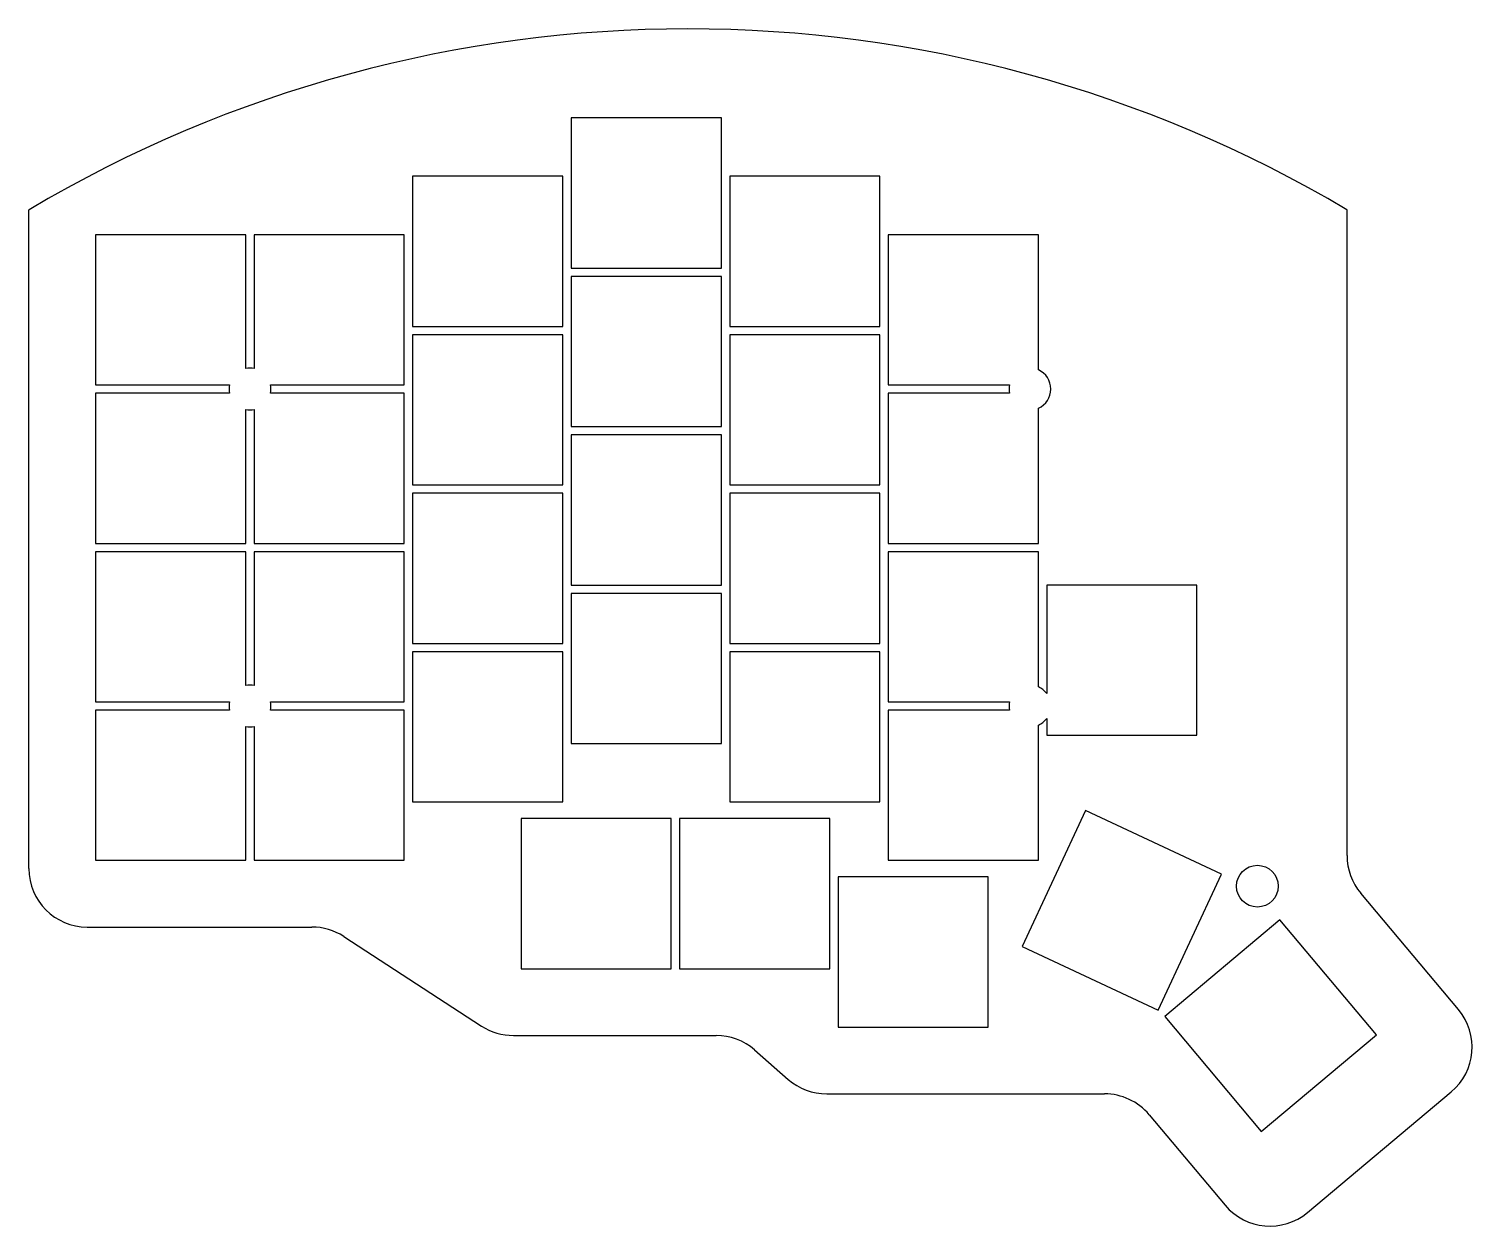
# Model space of a CAD drawing. Header units: millimetres. Extents: x -17 to 156, y -53 to 91.
import ezdxf

# ---------------------------------------------------------------- set-up
doc = ezdxf.new("R2010")
doc.units = ezdxf.units.MM

msp = doc.modelspace()

# ---------------------------------------------------------------- linework, layer by layer
for p, q in [((66, 80), (48, 80)), ((48, 80), (48, 62)), ((66, 62), (66, 80)), ((47, 73), (29, 73)), ((29, 73), (29, 55)), ((47, 55), (47, 73)), ((85, 73), (67, 73)), ((67, 73), (67, 55)), ((85, 55), (85, 73)), ((-16.97, 69), (-17, 69)), ((-17, -10), (-17, 69)), ((141, 69), (140.97, 69)), ((141, -8.43), (141, 69)), ((9, 66), (-9, 66)), ((-9, 66), (-9, 48)), ((9, 49.95), (9, 66)), ((28, 66), (10, 66)), ((10, 66), (10, 49.95)), ((28, 48), (28, 66)), ((104, 66), (86, 66)), ((86, 66), (86, 48)), ((104, 49.79), (104, 66)), ((48, 62), (66, 62)), ((66, 61), (48, 61)), ((48, 61), (48, 43)), ((66, 43), (66, 61)), ((29, 55), (47, 55)), ((47, 54), (29, 54)), ((29, 54), (29, 36)), ((47, 36), (47, 54)), ((67, 55), (85, 55)), ((85, 54), (67, 54)), ((67, 54), (67, 36)), ((85, 36), (85, 54)), ((-9, 48), (7.05, 48)), ((7.05, 47), (-9, 47)), ((-9, 47), (-9, 29)), ((11.95, 48), (28, 48)), ((28, 47), (11.95, 47)), ((28, 29), (28, 47)), ((86, 48), (100.55, 48)), ((100.55, 47), (86, 47)), ((86, 47), (86, 29)), ((9, 29), (9, 45.05)), ((10, 45.05), (10, 29)), ((104, 29), (104, 45.21)), ((48, 43), (66, 43)), ((66, 42), (48, 42)), ((48, 42), (48, 24)), ((66, 24), (66, 42)), ((29, 36), (47, 36)), ((47, 35), (29, 35)), ((29, 35), (29, 17)), ((47, 17), (47, 35)), ((67, 36), (85, 36)), ((85, 35), (67, 35)), ((67, 35), (67, 17)), ((85, 17), (85, 35)), ((-9, 29), (9, 29)), ((9, 28), (-9, 28)), ((-9, 28), (-9, 10)), ((9, 11.95), (9, 28)), ((10, 29), (28, 29)), ((28, 28), (10, 28)), ((10, 28), (10, 11.95)), ((28, 10), (28, 28)), ((86, 29), (104, 29)), ((104, 28), (86, 28)), ((86, 28), (86, 10)), ((104, 11.79), (104, 28)), ((48, 24), (66, 24)), ((66, 23), (48, 23)), ((48, 23), (48, 5)), ((66, 5), (66, 23)), ((123, 24), (105, 24)), ((105, 24), (105, 11)), ((123, 6), (123, 24)), ((29, 17), (47, 17)), ((47, 16), (29, 16)), ((29, 16), (29, -2)), ((47, -2), (47, 16)), ((67, 17), (85, 17)), ((85, 16), (67, 16)), ((67, 16), (67, -2)), ((85, -2), (85, 16)), ((-9, 10), (7.05, 10)), ((7.05, 9), (-9, 9)), ((-9, 9), (-9, -9)), ((11.95, 10), (28, 10)), ((28, 9), (11.95, 9)), ((28, -9), (28, 9)), ((86, 10), (100.55, 10)), ((100.55, 9), (86, 9)), ((86, 9), (86, -9)), ((9, -9), (9, 7.05)), ((10, 7.05), (10, -9)), ((104, -9), (104, 7.21)), ((105, 8), (105, 6)), ((105, 6), (123, 6)), ((48, 5), (66, 5)), ((29, -2), (47, -2)), ((67, -2), (85, -2)), ((109.65, -3.04), (102.04, -19.35)), ((125.96, -10.65), (109.65, -3.04)), ((60, -4), (42, -4)), ((42, -4), (42, -22)), ((60, -22), (60, -4)), ((79, -4), (61, -4)), ((61, -4), (61, -22)), ((79, -22), (79, -4)), ((-9, -9), (9, -9)), ((10, -9), (28, -9)), ((86, -9), (104, -9)), ((98, -11), (80, -11)), ((80, -11), (80, -29)), ((98, -29), (98, -11)), ((118.35, -26.96), (125.96, -10.65)), ((154.35, -26.9), (142.64, -12.93)), ((-10, -17), (16.92, -17)), ((132.93, -16.15), (119.15, -27.72)), ((144.51, -29.94), (132.93, -16.15)), ((20.74, -18.13), (37.26, -28.87)), ((102.04, -19.35), (118.35, -26.96)), ((42, -22), (60, -22)), ((61, -22), (79, -22)), ((80, -29), (98, -29)), ((119.15, -27.72), (130.72, -41.51)), ((41.08, -30), (65.37, -30)), ((130.72, -41.51), (144.51, -29.94)), ((69.98, -31.73), (74.02, -35.27)), ((78.63, -37), (111.92, -37)), ((136.25, -51.22), (153.49, -36.76)), ((117.28, -39.5), (126.39, -50.36))]:
    msp.add_line(p, q)
msp.add_circle((130.25, -12.1), 2.5)
for centre, radius, start, end in [((62, -64), 154.68, 59.2986, 120.7014), ((9.5, 47.5), 2.5, 438.463, 461.537), ((103, 47.5), 2.5, 293.5782, 426.4218), ((9.5, 47.5), 2.5, 528.463, 551.537), ((9.5, 47.5), 2.5, 348.463, 371.537), ((103, 47.5), 2.5, 528.463, 551.537), ((9.5, 47.5), 2.5, 258.463, 281.537), ((9.5, 9.5), 2.5, 438.463, 461.537), ((103, 9.5), 2.5, 396.8699, 426.4218), ((9.5, 9.5), 2.5, 528.463, 551.537), ((9.5, 9.5), 2.5, 348.463, 371.537), ((103, 9.5), 2.5, 528.463, 551.537), ((9.5, 9.5), 2.5, 258.463, 281.537), ((103, 9.5), 2.5, 293.5782, 323.1301), ((148, -8.43), 7, 180, 220), ((-10, -10), 7, 180, 270), ((16.92, -24), 7, 56.9761, 90), ((148.99, -31.4), 7, 310, 40), ((41.08, -23), 7, 236.9761, 270), ((65.37, -37), 7, 48.8141, 90), ((78.63, -30), 7, 228.8141, 270), ((111.92, -44), 7, 40, 90), ((131.76, -45.86), 7, 220, 310)]:
    msp.add_arc(centre, radius, start, end)

doc.saveas('drawing.dxf')
